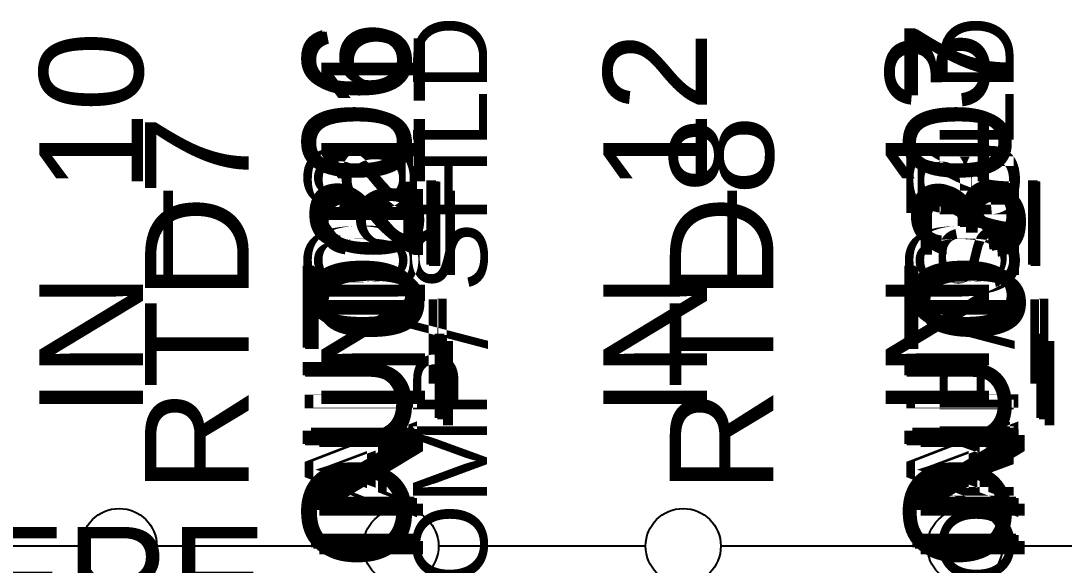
# Model space of a CAD drawing. Extents: x 1 to 47, y 1 to 35.
# Drawn here: x 29.861 to 30.554, y 12.831 to 13.192 of the extents above; entities that cross this region are included whole.
import ezdxf

# ---------------------------------------------------------------- set-up
doc = ezdxf.new("R2010")
doc.units = 0
doc.header["$MEASUREMENT"] = 0
for name, color, linetype in [('5_01__0-__EMPTY', 7, 'CONTINUOUS'), ('5_02__B-___3__DI___4__DO__', 7, 'CONTINUOUS'), ('5_03__1-___4__DI___4__DO__', 7, 'CONTINUOUS'), ('5_04__C-___4__DI___4__DO__', 7, 'CONTINUOUS'), ('5_05__D-___4__DI___3__DO__', 7, 'CONTINUOUS'), ('5_06__2A___8__FORM_A_DO', 7, 'CONTINUOUS'), ('5_07__2B___8__FORM_B_DO', 7, 'CONTINUOUS'), ('5_08__2C___8__DO__6__FORM_', 7, 'CONTINUOUS'), ('5_09__2D___8__DO__2__FORM_', 7, 'CONTINUOUS'), ('5_10__2G___8__DO__4__FORM_', 7, 'CONTINUOUS'), ('5_11__3-___8__DI', 7, 'CONTINUOUS'), ('5_12__4-___14__DI', 7, 'CONTINUOUS'), ('5_13__5-___8__AI', 7, 'CONTINUOUS'), ('5_14__6-___4__AI____4__AO', 7, 'CONTINUOUS'), ('6_01__9-_0-___10__RTD_INPU', 7, 'CONTINUOUS'), ('6_02__9-_B-___10__RTD_INPU', 7, 'CONTINUOUS'), ('6_03__9-_1-___10__RTD_INPU', 7, 'CONTINUOUS'), ('6_04__9-_C-___10__RTD_INPU', 7, 'CONTINUOUS'), ('6_05__9-_D-___10__RTD_INPU', 7, 'CONTINUOUS'), ('6_06__9-_2A___10__RTD_INPU', 7, 'CONTINUOUS'), ('6_07__9-_2B___10__RTD_INPU', 7, 'CONTINUOUS'), ('6_08__9-_2C___10__RTD_INPU', 7, 'CONTINUOUS'), ('6_09__9-_2D___10__RTD_INPU', 7, 'CONTINUOUS'), ('6_10__9-_2G___10__RTD_INPU', 7, 'CONTINUOUS'), ('6_11__9-_3-___10__RTD_INPU', 7, 'CONTINUOUS'), ('6_12__9-_4-___10__RTD_INPU', 7, 'CONTINUOUS'), ('6_13__9-_5-___10__RTD_INPU', 7, 'CONTINUOUS'), ('6_14__9-_6-___10__RTD_INPU', 7, 'CONTINUOUS'), ('6_15__9-_70___10__RTD_INPU', 7, 'CONTINUOUS'), ('6_16__9-_L0___10__RTD_INPU', 7, 'CONTINUOUS'), ('6_17__9-_77___10__RTD_INPU', 7, 'CONTINUOUS'), ('6_18__9-_7-___10__RTD_INPU', 7, 'CONTINUOUS'), ('6_19__9-_L-___10__RTD_INPU', 7, 'CONTINUOUS')]:
    doc.layers.add(name, color=color, linetype=linetype)
doc.styles.add('ARIAL', font='arial.ttf')

msp = doc.modelspace()

# ---------------------------------------------------------------- linework, layer by layer
at = {"layer": '5_12__4-___14__DI'}
for points in [[(29.9012, 12.84317), (29.76354, 12.84317)], [(30.08852, 12.84317), (29.9512, 12.84317)], [(30.27617, 12.84317), (30.13852, 12.84317)], [(30.46349, 12.84317), (30.32617, 12.84317)], [(30.65115, 12.84317), (30.51349, 12.84317)]]:
    msp.add_lwpolyline(points, dxfattribs=at)
for centre in [(29.9262, 12.84317), (30.11352, 12.84317), (30.30117, 12.84317), (30.48849, 12.84317)]:
    msp.add_circle(centre, 0.025, dxfattribs=at)

# ---------------------------------------------------------------- texts
at = {"layer": '5_01__0-__EMPTY', "style": 'ARIAL'}
msp.add_text('PLACE EXPANSION CARD LABEL HERE', height=0.0688333, dxfattribs=at).set_placement((28.20211, 12.78706))
at = {"layer": '5_02__B-___3__DI___4__DO__', "style": 'ARIAL'}
for s, p in [('IN_01', (30.1242, 12.83268)), ('IN_02', (30.52413, 12.83268))]:
    msp.add_text(s, height=0.068833, rotation=90, dxfattribs=at).set_placement(p)
at = {"layer": '5_03__1-___4__DI___4__DO__', "style": 'ARIAL'}
for s, p in [('IN_02', (30.12818, 12.8288)), ('IN_03', (30.52811, 12.8288))]:
    msp.add_text(s, height=0.068833, rotation=90, dxfattribs=at).set_placement(p)
at = {"layer": '5_04__C-___4__DI___4__DO__', "style": 'ARIAL'}
for s, p in [('IN_02', (30.1242, 12.83268)), ('IN_03', (30.52413, 12.83268))]:
    msp.add_text(s, height=0.068833, rotation=90, dxfattribs=at).set_placement(p)
at = {"layer": '5_05__D-___4__DI___3__DO__', "style": 'ARIAL'}
for s, p in [('IN_02', (30.12248, 12.83356)), ('IN_03', (30.52241, 12.83356))]:
    msp.add_text(s, height=0.068833, rotation=90, dxfattribs=at).set_placement(p)
at = {"layer": '5_06__2A___8__FORM_A_DO', "style": 'ARIAL'}
for s, p in [('OUT_06', (30.11698, 12.82877)), ('OUT_07', (30.51696, 12.82877))]:
    msp.add_text(s, height=0.068833, rotation=90, dxfattribs=at).set_placement(p)
at = {"layer": '5_07__2B___8__FORM_B_DO', "style": 'ARIAL'}
for s, p in [('OUT_06', (30.11993, 12.82789)), ('OUT_07', (30.51864, 12.82789))]:
    msp.add_text(s, height=0.068833, rotation=90, dxfattribs=at).set_placement(p)
at = {"layer": '5_08__2C___8__DO__6__FORM_', "style": 'ARIAL'}
for s, p in [('OUT_06', (30.11863, 12.82809)), ('OUT_07', (30.51859, 12.82809))]:
    msp.add_text(s, height=0.068833, rotation=90, dxfattribs=at).set_placement(p)
at = {"layer": '5_09__2D___8__DO__2__FORM_', "style": 'ARIAL'}
for s, p in [('OUT_06', (30.1187, 12.82785)), ('OUT_07', (30.51866, 12.82785))]:
    msp.add_text(s, height=0.068833, rotation=90, dxfattribs=at).set_placement(p)
at = {"layer": '5_10__2G___8__DO__4__FORM_', "style": 'ARIAL'}
for s, p in [('OUT_06', (30.1187, 12.82785)), ('OUT_07', (30.51866, 12.82785))]:
    msp.add_text(s, height=0.068833, rotation=90, dxfattribs=at).set_placement(p)
at = {"layer": '5_11__3-___8__DI', "style": 'ARIAL'}
for s, p in [('IN_06', (30.12806, 12.82878)), ('IN_07', (30.52799, 12.82878))]:
    msp.add_text(s, height=0.068833, rotation=90, dxfattribs=at).set_placement(p)
at = {"layer": '5_12__4-___14__DI', "style": 'ARIAL'}
for s, p in [('IN_10', (29.94201, 12.92869)), ('IN_11', (30.12951, 12.92869)), ('IN_12', (30.31701, 12.92869)), ('IN_13', (30.50451, 12.92869))]:
    msp.add_text(s, height=0.068833, rotation=90, dxfattribs=at).set_placement(p)
at = {"layer": '5_13__5-___8__AI', "style": 'ARIAL'}
for s, p in [('AI_06', (30.11842, 12.86185)), ('AI_07', (30.5184, 12.86185))]:
    msp.add_text(s, height=0.068833, rotation=90, dxfattribs=at).set_placement(p)
at = {"layer": '5_14__6-___4__AI____4__AO', "style": 'ARIAL'}
for s, p in [('AI_03', (30.52409, 12.86218)), ('AI_02', (30.12411, 12.86218))]:
    msp.add_text(s, height=0.068833, rotation=90, dxfattribs=at).set_placement(p)
at = {"layer": '6_01__9-_0-___10__RTD_INPU', "style": 'ARIAL'}
for s, height, p in [('COMP/ SHLD', 0.049167, (30.1708, 12.76814)), ('COMP/ SHLD', 0.049167, (30.52081, 12.76814)), ('RTD7', 0.068833, (30.01223, 12.87861)), ('RTD8', 0.068833, (30.36112, 12.87861))]:
    msp.add_text(s, height=height, rotation=90, dxfattribs=at).set_placement(p)
at = {"layer": '6_02__9-_B-___10__RTD_INPU', "style": 'ARIAL'}
for s, height, p in [('COMP/ SHLD', 0.049167, (30.1708, 12.76814)), ('COMP/ SHLD', 0.049167, (30.52081, 12.76814)), ('RTD7', 0.068833, (30.01223, 12.87861)), ('RTD8', 0.068833, (30.36112, 12.87861))]:
    msp.add_text(s, height=height, rotation=90, dxfattribs=at).set_placement(p)
at = {"layer": '6_03__9-_1-___10__RTD_INPU', "style": 'ARIAL'}
for s, height, p in [('COMP/ SHLD', 0.049167, (30.1708, 12.76814)), ('COMP/ SHLD', 0.049167, (30.52081, 12.76814)), ('RTD7', 0.068833, (30.01223, 12.87861)), ('RTD8', 0.068833, (30.36112, 12.87861))]:
    msp.add_text(s, height=height, rotation=90, dxfattribs=at).set_placement(p)
at = {"layer": '6_04__9-_C-___10__RTD_INPU', "style": 'ARIAL'}
for s, height, p in [('COMP/ SHLD', 0.049167, (30.1708, 12.76814)), ('COMP/ SHLD', 0.049167, (30.52081, 12.76814)), ('RTD7', 0.068833, (30.01223, 12.87861)), ('RTD8', 0.068833, (30.36112, 12.87861))]:
    msp.add_text(s, height=height, rotation=90, dxfattribs=at).set_placement(p)
at = {"layer": '6_05__9-_D-___10__RTD_INPU', "style": 'ARIAL'}
for s, height, p in [('COMP/ SHLD', 0.049167, (30.1708, 12.76814)), ('COMP/ SHLD', 0.049167, (30.52081, 12.76814)), ('RTD7', 0.068833, (30.01223, 12.87861)), ('RTD8', 0.068833, (30.36112, 12.87861))]:
    msp.add_text(s, height=height, rotation=90, dxfattribs=at).set_placement(p)
at = {"layer": '6_06__9-_2A___10__RTD_INPU', "style": 'ARIAL'}
for s, height, p in [('COMP/ SHLD', 0.049167, (30.1708, 12.76814)), ('COMP/ SHLD', 0.049167, (30.52081, 12.76814)), ('RTD7', 0.068833, (30.01223, 12.87861)), ('RTD8', 0.068833, (30.36112, 12.87861))]:
    msp.add_text(s, height=height, rotation=90, dxfattribs=at).set_placement(p)
at = {"layer": '6_07__9-_2B___10__RTD_INPU', "style": 'ARIAL'}
for s, height, p in [('COMP/ SHLD', 0.049167, (30.1708, 12.76814)), ('COMP/ SHLD', 0.049167, (30.52081, 12.76814)), ('RTD7', 0.068833, (30.01223, 12.87861)), ('RTD8', 0.068833, (30.36112, 12.87861))]:
    msp.add_text(s, height=height, rotation=90, dxfattribs=at).set_placement(p)
at = {"layer": '6_08__9-_2C___10__RTD_INPU', "style": 'ARIAL'}
for s, height, p in [('COMP/ SHLD', 0.049167, (30.1708, 12.76814)), ('COMP/ SHLD', 0.049167, (30.52081, 12.76814)), ('RTD7', 0.068833, (30.01223, 12.87861)), ('RTD8', 0.068833, (30.36112, 12.87861))]:
    msp.add_text(s, height=height, rotation=90, dxfattribs=at).set_placement(p)
at = {"layer": '6_09__9-_2D___10__RTD_INPU', "style": 'ARIAL'}
for s, height, p in [('COMP/ SHLD', 0.049167, (30.1708, 12.76814)), ('COMP/ SHLD', 0.049167, (30.52081, 12.76814)), ('RTD7', 0.068833, (30.01223, 12.87861)), ('RTD8', 0.068833, (30.36112, 12.87861))]:
    msp.add_text(s, height=height, rotation=90, dxfattribs=at).set_placement(p)
at = {"layer": '6_10__9-_2G___10__RTD_INPU', "style": 'ARIAL'}
for s, height, p in [('COMP/ SHLD', 0.049167, (30.1708, 12.76814)), ('COMP/ SHLD', 0.049167, (30.52081, 12.76814)), ('RTD7', 0.068833, (30.01223, 12.87861)), ('RTD8', 0.068833, (30.36112, 12.87861))]:
    msp.add_text(s, height=height, rotation=90, dxfattribs=at).set_placement(p)
at = {"layer": '6_11__9-_3-___10__RTD_INPU', "style": 'ARIAL'}
for s, height, p in [('COMP/ SHLD', 0.049167, (30.1708, 12.76814)), ('COMP/ SHLD', 0.049167, (30.52081, 12.76814)), ('RTD7', 0.068833, (30.01223, 12.87861)), ('RTD8', 0.068833, (30.36112, 12.87861))]:
    msp.add_text(s, height=height, rotation=90, dxfattribs=at).set_placement(p)
at = {"layer": '6_12__9-_4-___10__RTD_INPU', "style": 'ARIAL'}
for s, height, p in [('COMP/ SHLD', 0.049167, (30.1708, 12.76814)), ('COMP/ SHLD', 0.049167, (30.52081, 12.76814)), ('RTD7', 0.068833, (30.01223, 12.87861)), ('RTD8', 0.068833, (30.36112, 12.87861))]:
    msp.add_text(s, height=height, rotation=90, dxfattribs=at).set_placement(p)
at = {"layer": '6_13__9-_5-___10__RTD_INPU', "style": 'ARIAL'}
for s, height, p in [('COMP/ SHLD', 0.049167, (30.1708, 12.76814)), ('COMP/ SHLD', 0.049167, (30.52081, 12.76814)), ('RTD7', 0.068833, (30.01223, 12.87861)), ('RTD8', 0.068833, (30.36112, 12.87861))]:
    msp.add_text(s, height=height, rotation=90, dxfattribs=at).set_placement(p)
at = {"layer": '6_14__9-_6-___10__RTD_INPU', "style": 'ARIAL'}
for s, height, p in [('COMP/ SHLD', 0.049167, (30.1708, 12.76814)), ('COMP/ SHLD', 0.049167, (30.52081, 12.76814)), ('RTD7', 0.068833, (30.01223, 12.87861)), ('RTD8', 0.068833, (30.36112, 12.87861))]:
    msp.add_text(s, height=height, rotation=90, dxfattribs=at).set_placement(p)
at = {"layer": '6_15__9-_70___10__RTD_INPU', "style": 'ARIAL'}
for s, height, p in [('COMP/ SHLD', 0.049167, (30.1708, 12.76814)), ('COMP/ SHLD', 0.049167, (30.52081, 12.76814)), ('RTD7', 0.068833, (30.01223, 12.87861)), ('RTD8', 0.068833, (30.36112, 12.87861))]:
    msp.add_text(s, height=height, rotation=90, dxfattribs=at).set_placement(p)
at = {"layer": '6_16__9-_L0___10__RTD_INPU', "style": 'ARIAL'}
for s, height, p in [('COMP/ SHLD', 0.049167, (30.1708, 12.76814)), ('COMP/ SHLD', 0.049167, (30.52081, 12.76814)), ('RTD7', 0.068833, (30.01223, 12.87861)), ('RTD8', 0.068833, (30.36112, 12.87861))]:
    msp.add_text(s, height=height, rotation=90, dxfattribs=at).set_placement(p)
at = {"layer": '6_17__9-_77___10__RTD_INPU', "style": 'ARIAL'}
for s, height, p in [('COMP/ SHLD', 0.049167, (30.1708, 12.76814)), ('COMP/ SHLD', 0.049167, (30.52081, 12.76814)), ('RTD7', 0.068833, (30.01223, 12.87861)), ('RTD8', 0.068833, (30.36112, 12.87861))]:
    msp.add_text(s, height=height, rotation=90, dxfattribs=at).set_placement(p)
at = {"layer": '6_18__9-_7-___10__RTD_INPU', "style": 'ARIAL'}
for s, height, p in [('COMP/ SHLD', 0.049167, (30.1708, 12.76814)), ('COMP/ SHLD', 0.049167, (30.52081, 12.76814)), ('RTD7', 0.068833, (30.01223, 12.87861)), ('RTD8', 0.068833, (30.36112, 12.87861))]:
    msp.add_text(s, height=height, rotation=90, dxfattribs=at).set_placement(p)
at = {"layer": '6_19__9-_L-___10__RTD_INPU', "style": 'ARIAL'}
for s, height, p in [('COMP/ SHLD', 0.049167, (30.1708, 12.76814)), ('COMP/ SHLD', 0.049167, (30.52081, 12.76814)), ('RTD7', 0.068833, (30.01223, 12.87861)), ('RTD8', 0.068833, (30.36112, 12.87861))]:
    msp.add_text(s, height=height, rotation=90, dxfattribs=at).set_placement(p)

doc.saveas('drawing.dxf')
